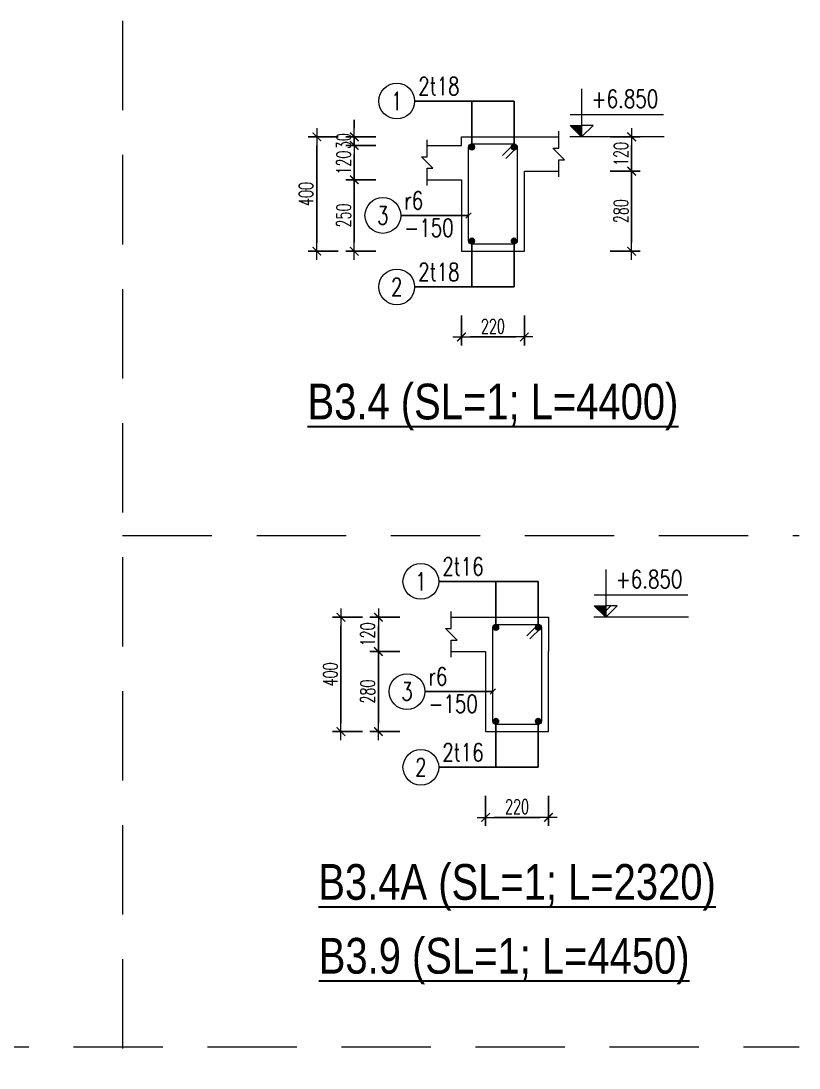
# Model space of a CAD drawing. Header units: millimetres. Extents: x -529861 to -223882, y -171969 to 61504.
# Drawn here: x -414649 to -409206, y -89836 to -82513 of the extents above; entities that cross this region are included whole.
import ezdxf
from ezdxf.enums import TextEntityAlignment as Align

# ---------------------------------------------------------------- set-up
doc = ezdxf.new("R2010")
doc.units = ezdxf.units.MM
doc.header["$LTSCALE"] = 5000
doc.linetypes.add('HIDDEN', pattern=[0.375, 0.25, -0.125])
doc.layers.get('Defpoints').update_dxf_attribs({"color": 143})
for name, color, linetype, lineweight in [('kata_dim', 8, 'Continuous', 15), ('kata_net khuat', 9, 'HIDDEN', 5), ('kata_net manh', 8, 'Continuous', 5), ('kata_net thay', 4, 'Continuous', 20), ('kata_text', 7, 'Continuous', 30), ('kata_thep chu', 1, 'Continuous', 35), ('kata_thep dai', 220, 'Continuous', 20), ('S-dims', 8, 'Continuous', 18)]:
    doc.layers.add(name, color=color, linetype=linetype, lineweight=lineweight)
doc.styles.add('kata_text', font='arial.ttf', dxfattribs={"width": 0.8})
doc.styles.add('vnsimpli', font='vnsimli.shx', dxfattribs={"width": 0.65})
doc.dimstyles.new('kata_dim_25', dxfattribs={"dimscale": 25, "dimtxt": 2.5, "dimasz": 1.5, "dimexe": 1.5, "dimexo": 2.5, "dimtad": 1, "dimdec": 0, "dimzin": 0, "dimdsep": 46, "dimtxsty": 'kata_text', "dimblk": 'kata_block_ArchTick', "dimcen": 0.09, "dimdle": 1.2, "dimclrd": 8, "dimclre": 8, "dimclrt": 3, "dimadec": 0, "dimazin": 0, "dimtfac": 1, "dimtdec": 0, "dimtix": 1, "dimtofl": 0, "dimtmove": 0, "dimatfit": 3, "dimfxl": 3.75, "dimfxlon": 1, "dimtolj": 1, "dimtzin": 0, "dimarcsym": 0})
doc.dimstyles.new('kata_dim_40', dxfattribs={"dimscale": 40, "dimtxt": 2.5, "dimasz": 1.5, "dimexe": 1.5, "dimexo": 2.5, "dimtad": 1, "dimdec": 0, "dimzin": 0, "dimdsep": 46, "dimtxsty": 'vnsimpli', "dimblk": 'kata_block_ArchTick', "dimcen": 0.09, "dimdle": 1.2, "dimclrd": 8, "dimclre": 8, "dimclrt": 3, "dimadec": 0, "dimazin": 0, "dimtfac": 1, "dimtdec": 0, "dimtix": 1, "dimtofl": 0, "dimtmove": 0, "dimatfit": 3, "dimfxl": 3.75, "dimfxlon": 1, "dimtolj": 1, "dimtzin": 0, "dimarcsym": 0})

# ---------------------------------------------------------------- blocks, each defined once
blk = doc.blocks.new('kata_block_TD')
at = {"color": 6, "linetype": 'ByBlock', "lineweight": -2, "style": 'kata_text', "width": 0.8}
blk.add_attdef('SECTDET2', text='', height=5, dxfattribs=at).set_placement((0, 7.970649532882817), align=Align.CENTER)
at = {"color": 0, "linetype": 'ByBlock', "lineweight": -2, "style": 'kata_text', "width": 0.8}
blk.add_attdef('SECTDET1', text='', height=5, dxfattribs=at).set_placement((0, 1.470649532882817), align=Align.CENTER)
blk = doc.blocks.new('kata_block_CT')
at = {"layer": 'S-dims', "linetype": 'ByBlock', "ltscale": 1500}
blk.add_hatch(color=256, dxfattribs=at).paths.add_polyline_path([(-1.818989403545856e-12, 1.596954857557193), (-1.612010908635057, 1.596954857557193), (-1.818989403545856e-12, -4.547473508864641e-13)])
h = blk.add_hatch(dxfattribs=at)
h.set_pattern_fill('ANSI31', color=256, scale=1.406250541793835, style=0)
h.set_pattern_definition([(45.00000000000001, (-1.818989403545856e-12, 5.002220859751105e-12), (-3.157122508925225, 3.157122508925225), [])])
h.paths.add_polyline_path([(-1.818989403545856e-12, 1.596954857557193), (-1.818989403545856e-12, -4.547473508864641e-13), (1.612010908922457, 1.596954857557193)])
for p, q in [((-1.592704896860596, 3.140833880479022), (11.46947077315235, 3.140833880479022)), ((11.56125648125999, 5.002220859751105e-12), (-1.638695725139769, 5.002220859751105e-12))]:
    blk.add_line(p, q, dxfattribs=at)
for points in [[(-1.818989403545856e-12, 6.694950748643805), (-1.818989403545856e-12, -4.547473508864641e-13)], [(-1.818989403545856e-12, -4.547473508864641e-13), (-1.612010908635057, 1.596954857557193), (-1.818989403545856e-12, 1.596954857557193)], [(-1.818989403545856e-12, -4.547473508864641e-13), (1.612010908922457, 1.596954857557193), (-1.818989403545856e-12, 1.596954857557193)]]:
    blk.add_lwpolyline(points, dxfattribs=at)
at = {"layer": 'S-dims', "color": 3, "style": 'vnsimpli', "width": 0.75}
blk.add_attdef('CT', (1.409564409344966, 4.068271311703484), '', height=2.5, dxfattribs=at)
blk = doc.blocks.new('kata_block_ArchTick')
at = {"color": 8}
blk.add_line((1, 0), (-1, 0), dxfattribs=at)
at = {"color": 8, "const_width": 0.15}
blk.add_lwpolyline([(-0.5, -0.5), (0.5, 0.5)], dxfattribs=at)
blk = doc.blocks.new('*D325')
at = {"layer": 'Defpoints', "color": 0, "linetype": 'ByBlock', "ltscale": 1500, "transparency": 16777216}
for p in [(-411567.3779664562, -84123.26618838219), (-411127.3779664562, -84123.26618838219), (-411127.3779664562, -84723.26618838219)]:
    blk.add_point(p, dxfattribs=at)
at = {"layer": 'kata_dim', "color": 8, "linetype": 'ByBlock', "lineweight": -2, "ltscale": 1500, "transparency": 16777216}
for p, q in [((-411567.3779664562, -84573.26618838219), (-411567.3779664562, -84783.26618838219)), ((-411127.3779664562, -84573.26618838219), (-411127.3779664562, -84783.26618838219)), ((-411507.3779664562, -84723.26618838219), (-411187.3779664562, -84723.26618838219))]:
    blk.add_line(p, q, dxfattribs=at)
at = {"layer": 'kata_dim', "color": 8, "linetype": 'ByBlock', "lineweight": -2, "ltscale": 1500, "transparency": 16777216, "xscale": 60, "yscale": 60, "zscale": 60, "rotation": 180}
blk.add_blockref('kata_block_ArchTick', (-411567.3779664562, -84723.26618838219), dxfattribs=at)
at = {"layer": 'kata_dim', "color": 8, "linetype": 'ByBlock', "lineweight": -2, "ltscale": 1500, "transparency": 16777216, "xscale": 60, "yscale": 60, "zscale": 60}
blk.add_blockref('kata_block_ArchTick', (-411127.3779664562, -84723.26618838219), dxfattribs=at)
at = {"layer": 'kata_dim', "color": 3, "linetype": 'ByBlock', "ltscale": 1500, "transparency": 16777216, "insert": (-411347.3779664562, -84648.26618838219), "char_height": 100, "attachment_point": 5, "style": 'vnsimpli'}
blk.add_mtext('\\A1;220', dxfattribs=at)
blk = doc.blocks.new('*D326')
at = {"layer": 'Defpoints', "color": 0, "linetype": 'ByBlock', "ltscale": 1500, "transparency": 16777216}
for p in [(-412317.3779664579, -83623.26618838221), (-411567.3779664564, -83623.26618838221), (-411567.3779664564, -84123.26618838221)]:
    blk.add_point(p, dxfattribs=at)
at = {"layer": 'kata_dim', "color": 8, "linetype": 'ByBlock', "lineweight": -2, "ltscale": 1500, "transparency": 16777216}
for p, q in [((-412167.3779664579, -83623.26618838221), (-412377.3779664579, -83623.26618838221)), ((-412317.3779664579, -84063.26618838221), (-412317.3779664579, -83683.26618838221)), ((-412167.3779664579, -84123.26618838221), (-412377.3779664579, -84123.26618838221))]:
    blk.add_line(p, q, dxfattribs=at)
at = {"layer": 'kata_dim', "color": 8, "linetype": 'ByBlock', "lineweight": -2, "ltscale": 1500, "transparency": 16777216, "xscale": 60, "yscale": 60, "zscale": 60}
for p, rotation in [((-412317.3779664579, -83623.26618838221), 90), ((-412317.3779664579, -84123.26618838221), 270)]:
    blk.add_blockref('kata_block_ArchTick', p, dxfattribs=dict(at, rotation=rotation))
at = {"layer": 'kata_dim', "color": 3, "linetype": 'ByBlock', "ltscale": 1500, "transparency": 16777216, "insert": (-412392.3779664578, -83873.26618838208), "char_height": 100, "attachment_point": 5, "rotation": 90, "style": 'vnsimpli'}
blk.add_mtext('\\A1;250', dxfattribs=at)
blk = doc.blocks.new('*D327')
at = {"layer": 'Defpoints', "color": 0, "linetype": 'ByBlock', "ltscale": 1500, "transparency": 16777216}
for p in [(-412317.3779664579, -83383.26618838221), (-411567.3779664564, -83383.26618838221), (-411567.3779664564, -83623.26618838221)]:
    blk.add_point(p, dxfattribs=at)
at = {"layer": 'kata_dim', "color": 8, "linetype": 'ByBlock', "lineweight": -2, "ltscale": 1500, "transparency": 16777216}
for p, q in [((-412167.3779664579, -83383.26618838221), (-412377.3779664579, -83383.26618838221)), ((-412317.3779664579, -83563.26618838221), (-412317.3779664579, -83443.26618838221)), ((-412167.3779664579, -83623.26618838221), (-412377.3779664579, -83623.26618838221))]:
    blk.add_line(p, q, dxfattribs=at)
at = {"layer": 'kata_dim', "color": 8, "linetype": 'ByBlock', "lineweight": -2, "ltscale": 1500, "transparency": 16777216, "xscale": 60, "yscale": 60, "zscale": 60}
for p, rotation in [((-412317.3779664579, -83383.26618838221), 90), ((-412317.3779664579, -83623.26618838221), 270)]:
    blk.add_blockref('kata_block_ArchTick', p, dxfattribs=dict(at, rotation=rotation))
at = {"layer": 'kata_dim', "color": 3, "linetype": 'ByBlock', "ltscale": 1500, "transparency": 16777216, "insert": (-412392.3779664578, -83503.26618838208), "char_height": 100, "attachment_point": 5, "rotation": 90, "style": 'vnsimpli'}
blk.add_mtext('\\A1;120', dxfattribs=at)
blk = doc.blocks.new('*D328')
at = {"layer": 'Defpoints', "color": 0, "linetype": 'ByBlock', "ltscale": 1500, "transparency": 16777216}
for p in [(-412317.3779664579, -83323.26618838221), (-411567.3779664564, -83323.26618838221), (-411567.3779664564, -83383.26618838221)]:
    blk.add_point(p, dxfattribs=at)
at = {"layer": 'kata_dim', "color": 8, "linetype": 'ByBlock', "lineweight": -2, "ltscale": 1500, "transparency": 16777216}
for p, q in [((-412317.3779664579, -83263.26618838221), (-412317.3779664579, -83203.26618838221)), ((-412167.3779664579, -83323.26618838221), (-412377.3779664579, -83323.26618838221)), ((-412167.3779664579, -83383.26618838221), (-412377.3779664579, -83383.26618838221)), ((-412317.3779664579, -83443.26618838221), (-412317.3779664579, -83503.26618838221))]:
    blk.add_line(p, q, dxfattribs=at)
at = {"layer": 'kata_dim', "color": 8, "linetype": 'ByBlock', "lineweight": -2, "ltscale": 1500, "transparency": 16777216, "xscale": 60, "yscale": 60, "zscale": 60}
for p, rotation in [((-412317.3779664579, -83323.26618838221), 270), ((-412317.3779664579, -83383.26618838221), 90)]:
    blk.add_blockref('kata_block_ArchTick', p, dxfattribs=dict(at, rotation=rotation))
at = {"layer": 'kata_dim', "color": 3, "linetype": 'ByBlock', "ltscale": 1500, "transparency": 16777216, "insert": (-412392.3779664578, -83353.26618838208), "char_height": 100, "attachment_point": 5, "rotation": 90, "style": 'vnsimpli'}
blk.add_mtext('\\A1;30', dxfattribs=at)
blk = doc.blocks.new('*D329')
at = {"layer": 'Defpoints', "color": 0, "linetype": 'ByBlock', "ltscale": 1500, "transparency": 16777216}
for p in [(-411127.3779664564, -83563.26618838221), (-410377.3779664579, -83563.26618838221), (-411127.3779664564, -84123.26618838221)]:
    blk.add_point(p, dxfattribs=at)
at = {"layer": 'kata_dim', "color": 8, "linetype": 'ByBlock', "lineweight": -2, "ltscale": 1500, "transparency": 16777216}
for p, q in [((-410527.3779664579, -83563.26618838221), (-410317.3779664579, -83563.26618838221)), ((-410377.3779664579, -84063.26618838221), (-410377.3779664579, -83623.26618838221)), ((-410527.3779664579, -84123.26618838221), (-410317.3779664579, -84123.26618838221))]:
    blk.add_line(p, q, dxfattribs=at)
at = {"layer": 'kata_dim', "color": 8, "linetype": 'ByBlock', "lineweight": -2, "ltscale": 1500, "transparency": 16777216, "xscale": 60, "yscale": 60, "zscale": 60}
for p, rotation in [((-410377.3779664579, -83563.26618838221), 90), ((-410377.3779664579, -84123.26618838221), 270)]:
    blk.add_blockref('kata_block_ArchTick', p, dxfattribs=dict(at, rotation=rotation))
at = {"layer": 'kata_dim', "color": 3, "linetype": 'ByBlock', "ltscale": 1500, "transparency": 16777216, "insert": (-410452.3779664578, -83843.26618838208), "char_height": 100, "attachment_point": 5, "rotation": 90, "style": 'vnsimpli'}
blk.add_mtext('\\A1;280', dxfattribs=at)
blk = doc.blocks.new('*D330')
at = {"layer": 'Defpoints', "color": 0, "linetype": 'ByBlock', "ltscale": 1500, "transparency": 16777216}
for p in [(-411127.3779664564, -83323.26618838221), (-410377.3779664579, -83323.26618838221), (-411127.3779664564, -83563.26618838221)]:
    blk.add_point(p, dxfattribs=at)
at = {"layer": 'kata_dim', "color": 8, "linetype": 'ByBlock', "lineweight": -2, "ltscale": 1500, "transparency": 16777216}
for p, q in [((-410527.3779664579, -83323.26618838221), (-410317.3779664579, -83323.26618838221)), ((-410377.3779664579, -83503.26618838221), (-410377.3779664579, -83383.26618838221)), ((-410527.3779664579, -83563.26618838221), (-410317.3779664579, -83563.26618838221))]:
    blk.add_line(p, q, dxfattribs=at)
at = {"layer": 'kata_dim', "color": 8, "linetype": 'ByBlock', "lineweight": -2, "ltscale": 1500, "transparency": 16777216, "xscale": 60, "yscale": 60, "zscale": 60}
for p, rotation in [((-410377.3779664579, -83323.26618838221), 90), ((-410377.3779664579, -83563.26618838221), 270)]:
    blk.add_blockref('kata_block_ArchTick', p, dxfattribs=dict(at, rotation=rotation))
at = {"layer": 'kata_dim', "color": 3, "linetype": 'ByBlock', "ltscale": 1500, "transparency": 16777216, "insert": (-410452.3779664578, -83443.26618838208), "char_height": 100, "attachment_point": 5, "rotation": 90, "style": 'vnsimpli'}
blk.add_mtext('\\A1;120', dxfattribs=at)
blk = doc.blocks.new('*D331')
at = {"layer": 'Defpoints', "color": 0, "linetype": 'ByBlock', "ltscale": 1500, "transparency": 16777216}
for p in [(-411567.3779664564, -83323.26618838221), (-412579.3779664579, -84123.26618838221), (-411567.3779664564, -84123.26618838221)]:
    blk.add_point(p, dxfattribs=at)
at = {"layer": 'kata_dim', "color": 8, "linetype": 'ByBlock', "lineweight": -2, "ltscale": 1500, "transparency": 16777216}
for p, q in [((-412429.3779664579, -83323.26618838221), (-412639.3779664579, -83323.26618838221)), ((-412579.3779664579, -83383.26618838221), (-412579.3779664579, -84063.26618838221)), ((-412429.3779664579, -84123.26618838221), (-412639.3779664579, -84123.26618838221))]:
    blk.add_line(p, q, dxfattribs=at)
at = {"layer": 'kata_dim', "color": 8, "linetype": 'ByBlock', "lineweight": -2, "ltscale": 1500, "transparency": 16777216, "xscale": 60, "yscale": 60, "zscale": 60}
for p, rotation in [((-412579.3779664579, -83323.26618838221), 90), ((-412579.3779664579, -84123.26618838221), 270)]:
    blk.add_blockref('kata_block_ArchTick', p, dxfattribs=dict(at, rotation=rotation))
at = {"layer": 'kata_dim', "color": 3, "linetype": 'ByBlock', "ltscale": 1500, "transparency": 16777216, "insert": (-412654.3779664578, -83723.26618838208), "char_height": 100, "attachment_point": 5, "rotation": 90, "style": 'vnsimpli'}
blk.add_mtext('\\A1;400', dxfattribs=at)
blk = doc.blocks.new('kata_block_THEP')
at = {"layer": 'kata_thep chu', "color": 0}
for p, q in [((-0.5, 0), (0.5, 0)), ((-0.3535533905960619, 0.353553390592424), (0.3535533905960619, -0.353553390592424)), ((0.3535533905960619, 0.353553390592424), (-0.3535533905960619, -0.353553390592424)), ((0, 0.5), (0, -0.5))]:
    blk.add_line(p, q, dxfattribs=at)
at = {"layer": 'kata_thep chu', "color": 0, "const_width": 0.08333333333333334}
blk.add_lwpolyline([(-0.5, -1.818989403545856e-12, 1), (0.5000000000145519, -1.818989403545856e-12, 1), (-0.5, -1.818989403545856e-12, 1)], format="xyb", dxfattribs=at)
blk = doc.blocks.new('*U68')
blk.add_circle((-2.5, 0), 2.5)
at = {"layer": 'kata_text', "color": 3, "style": 'vnsimpli', "width": 0.75}
blk.add_attdef('DK1', (0.5, 0.8455043070534884), '', height=2.5, dxfattribs=at)
at = {"layer": 'kata_text', "color": 7, "style": 'vnsimpli', "width": 0.75}
blk.add_attdef('SH2', text='', height=2.5, dxfattribs=at).set_placement((-2.5, 0), align=Align.MIDDLE)
blk = doc.blocks.new('*U70')
blk.add_circle((-2.5, 0), 2.5)
at = {"layer": 'kata_text', "color": 3, "style": 'vnsimpli', "width": 0.75}
for tag, p in [('DK1', (0.5, 0.8455043070534884)), ('KC1', (0.5, -2.972544307831413))]:
    blk.add_attdef(tag, p, '', height=2.5, dxfattribs=at)
at = {"layer": 'kata_text', "color": 7, "style": 'vnsimpli', "width": 0.75}
blk.add_attdef('SH2', text='', height=2.5, dxfattribs=at).set_placement((-2.5, 0), align=Align.MIDDLE)
blk = doc.blocks.new('*D381')
at = {"layer": 'Defpoints', "color": 0, "linetype": 'ByBlock', "ltscale": 1500, "transparency": 16777216}
for p in [(-411398.6317752577, -87482.98392504091), (-410958.6317752577, -87482.98392504091), (-410958.6317752577, -88082.98392504091)]:
    blk.add_point(p, dxfattribs=at)
at = {"layer": 'kata_dim', "color": 8, "linetype": 'ByBlock', "lineweight": -2, "ltscale": 1500, "transparency": 16777216}
for p, q in [((-411398.6317752577, -87932.98392504091), (-411398.6317752577, -88142.98392504091)), ((-410958.6317752577, -87932.98392504091), (-410958.6317752577, -88142.98392504091)), ((-411338.6317752577, -88082.98392504091), (-411018.6317752577, -88082.98392504091))]:
    blk.add_line(p, q, dxfattribs=at)
at = {"layer": 'kata_dim', "color": 8, "linetype": 'ByBlock', "lineweight": -2, "ltscale": 1500, "transparency": 16777216, "xscale": 60, "yscale": 60, "zscale": 60, "rotation": 180}
blk.add_blockref('kata_block_ArchTick', (-411398.6317752577, -88082.98392504091), dxfattribs=at)
at = {"layer": 'kata_dim', "color": 8, "linetype": 'ByBlock', "lineweight": -2, "ltscale": 1500, "transparency": 16777216, "xscale": 60, "yscale": 60, "zscale": 60}
blk.add_blockref('kata_block_ArchTick', (-410958.6317752577, -88082.98392504091), dxfattribs=at)
at = {"layer": 'kata_dim', "color": 3, "linetype": 'ByBlock', "ltscale": 1500, "transparency": 16777216, "insert": (-411178.6317752577, -88007.98392504091), "char_height": 100, "attachment_point": 5, "style": 'vnsimpli'}
blk.add_mtext('\\A1;220', dxfattribs=at)
blk = doc.blocks.new('*D382')
at = {"layer": 'Defpoints', "color": 0, "linetype": 'ByBlock', "ltscale": 1500, "transparency": 16777216}
for p in [(-412148.6317752594, -86922.98392504094), (-411398.6317752579, -86922.98392504094), (-411398.6317752579, -87482.98392504094)]:
    blk.add_point(p, dxfattribs=at)
at = {"layer": 'kata_dim', "color": 8, "linetype": 'ByBlock', "lineweight": -2, "ltscale": 1500, "transparency": 16777216}
for p, q in [((-411998.6317752594, -86922.98392504094), (-412208.6317752594, -86922.98392504094)), ((-412148.6317752594, -87422.98392504094), (-412148.6317752594, -86982.98392504094)), ((-411998.6317752594, -87482.98392504094), (-412208.6317752594, -87482.98392504094))]:
    blk.add_line(p, q, dxfattribs=at)
at = {"layer": 'kata_dim', "color": 8, "linetype": 'ByBlock', "lineweight": -2, "ltscale": 1500, "transparency": 16777216, "xscale": 60, "yscale": 60, "zscale": 60}
for p, rotation in [((-412148.6317752594, -86922.98392504094), 90), ((-412148.6317752594, -87482.98392504094), 270)]:
    blk.add_blockref('kata_block_ArchTick', p, dxfattribs=dict(at, rotation=rotation))
at = {"layer": 'kata_dim', "color": 3, "linetype": 'ByBlock', "ltscale": 1500, "transparency": 16777216, "insert": (-412223.6317752593, -87202.98392504081), "char_height": 100, "attachment_point": 5, "rotation": 90, "style": 'vnsimpli'}
blk.add_mtext('\\A1;280', dxfattribs=at)
blk = doc.blocks.new('*D383')
at = {"layer": 'Defpoints', "color": 0, "linetype": 'ByBlock', "ltscale": 1500, "transparency": 16777216}
for p in [(-412148.6317752594, -86682.98392504094), (-411398.6317752579, -86682.98392504094), (-411398.6317752579, -86922.98392504094)]:
    blk.add_point(p, dxfattribs=at)
at = {"layer": 'kata_dim', "color": 8, "linetype": 'ByBlock', "lineweight": -2, "ltscale": 1500, "transparency": 16777216}
for p, q in [((-411998.6317752594, -86682.98392504094), (-412208.6317752594, -86682.98392504094)), ((-412148.6317752594, -86862.98392504094), (-412148.6317752594, -86742.98392504094)), ((-411998.6317752594, -86922.98392504094), (-412208.6317752594, -86922.98392504094))]:
    blk.add_line(p, q, dxfattribs=at)
at = {"layer": 'kata_dim', "color": 8, "linetype": 'ByBlock', "lineweight": -2, "ltscale": 1500, "transparency": 16777216, "xscale": 60, "yscale": 60, "zscale": 60}
for p, rotation in [((-412148.6317752594, -86682.98392504094), 90), ((-412148.6317752594, -86922.98392504094), 270)]:
    blk.add_blockref('kata_block_ArchTick', p, dxfattribs=dict(at, rotation=rotation))
at = {"layer": 'kata_dim', "color": 3, "linetype": 'ByBlock', "ltscale": 1500, "transparency": 16777216, "insert": (-412223.6317752593, -86802.98392504081), "char_height": 100, "attachment_point": 5, "rotation": 90, "style": 'vnsimpli'}
blk.add_mtext('\\A1;120', dxfattribs=at)
blk = doc.blocks.new('*D384')
at = {"layer": 'Defpoints', "color": 0, "linetype": 'ByBlock', "ltscale": 1500, "transparency": 16777216}
for p in [(-411398.6317752579, -86682.98392504094), (-412410.6317752594, -87482.98392504094), (-411398.6317752579, -87482.98392504094)]:
    blk.add_point(p, dxfattribs=at)
at = {"layer": 'kata_dim', "color": 8, "linetype": 'ByBlock', "lineweight": -2, "ltscale": 1500, "transparency": 16777216}
for p, q in [((-412260.6317752594, -86682.98392504094), (-412470.6317752594, -86682.98392504094)), ((-412410.6317752594, -86742.98392504094), (-412410.6317752594, -87422.98392504094)), ((-412260.6317752594, -87482.98392504094), (-412470.6317752594, -87482.98392504094))]:
    blk.add_line(p, q, dxfattribs=at)
at = {"layer": 'kata_dim', "color": 8, "linetype": 'ByBlock', "lineweight": -2, "ltscale": 1500, "transparency": 16777216, "xscale": 60, "yscale": 60, "zscale": 60}
for p, rotation in [((-412410.6317752594, -86682.98392504094), 90), ((-412410.6317752594, -87482.98392504094), 270)]:
    blk.add_blockref('kata_block_ArchTick', p, dxfattribs=dict(at, rotation=rotation))
at = {"layer": 'kata_dim', "color": 3, "linetype": 'ByBlock', "ltscale": 1500, "transparency": 16777216, "insert": (-412485.6317752593, -87082.98392504081), "char_height": 100, "attachment_point": 5, "rotation": 90, "style": 'vnsimpli'}
blk.add_mtext('\\A1;400', dxfattribs=at)

msp = doc.modelspace()

# ---------------------------------------------------------------- linework, layer by layer
at = {"layer": 'kata_net khuat', "ltscale": 0.5}
for p, q in [((-413937.5475226555, -82512.7687108454), (-413937.5475226555, -96862.7682331002)), ((-413937.5475226555, -86111.60713192762), (-409206.1709000026, -86111.60713192761)), ((-426468.6710349513, -89687.76846632666), (-409206.1709000026, -89687.76846632666))]:
    msp.add_line(p, q, dxfattribs=at)
at = {"layer": 'kata_net manh', "linetype": 'ByBlock', "ltscale": 1500}
for points in [[(-410887.3779664562, -83603.26618838219), (-410887.3779664562, -83483.26618838219), (-410847.3779664562, -83483.26618838219), (-410927.3779664562, -83403.26618838219), (-410887.3779664562, -83403.26618838219), (-410887.3779664562, -83283.26618838219)], [(-411807.3779664562, -83663.26618838219), (-411807.3779664562, -83543.26618838219), (-411767.3779664562, -83543.26618838219), (-411847.3779664562, -83463.26618838219), (-411807.3779664562, -83463.26618838219), (-411807.3779664562, -83343.26618838219)], [(-411638.6317752577, -86962.98392504091), (-411638.6317752577, -86842.98392504091), (-411598.6317752577, -86842.98392504091), (-411678.6317752577, -86762.98392504091), (-411638.6317752577, -86762.98392504091), (-411638.6317752577, -86642.98392504091)]]:
    msp.add_lwpolyline(points, dxfattribs=at)
at = {"layer": 'kata_net thay', "linetype": 'ByBlock', "ltscale": 1500}
for points in [[(-411807.3779664562, -83383.26618838219), (-411567.3779664562, -83383.26618838219), (-411567.3779664562, -83323.26618838219), (-411127.3779664562, -83323.26618838219), (-411127.3779664562, -83323.26618838219), (-410887.3779664562, -83323.26618838219)], [(-411807.3779664562, -83623.26618838219), (-411567.3779664562, -83623.26618838219), (-411567.3779664562, -84123.26618838219), (-411127.3779664562, -84123.26618838219), (-411127.3779664562, -83563.26618838219), (-410887.3779664562, -83563.26618838219)], [(-411638.6317752577, -86682.98392504091), (-411398.6317752577, -86682.98392504091), (-411398.6317752577, -86682.98392504091), (-410958.6317752577, -86682.98392504091), (-410958.6317752577, -86922.98392504091), (-410958.6317752577, -86922.98392504091)], [(-411638.6317752577, -86922.98392504091), (-411398.6317752577, -86922.98392504091), (-411398.6317752577, -87482.98392504091), (-410958.6317752577, -87482.98392504091), (-410958.6317752577, -86922.98392504091), (-410958.6317752577, -86922.98392504091)]]:
    msp.add_lwpolyline(points, dxfattribs=at)
at = {"layer": 'kata_thep dai', "linetype": 'ByBlock', "ltscale": 1500}
for points in [[(-411279.3779664562, -83453.26618838219), (-411199.3779664562, -83373.26618838219, -0.414213562), (-411177.3779664562, -83395.26618838219), (-411177.3779664562, -84051.26618838219, -0.414213562), (-411199.3779664562, -84073.26618838219), (-411495.3779664562, -84073.26618838219, -0.414213562), (-411517.3779664562, -84051.26618838219), (-411517.3779664562, -83395.26618838219, -0.414213562), (-411495.3779664562, -83373.26618838219), (-411199.3779664562, -83373.26618838219, -0.414213562), (-411177.3779664562, -83395.26618838219), (-411257.3779664562, -83475.26618838219)], [(-411110.6317752577, -86812.98392504091), (-411030.6317752577, -86732.98392504091, -0.414213562), (-411008.6317752577, -86754.98392504091), (-411008.6317752577, -87410.98392504091, -0.414213562), (-411030.6317752577, -87432.98392504091), (-411326.6317752577, -87432.98392504091, -0.414213562), (-411348.6317752577, -87410.98392504091), (-411348.6317752577, -86754.98392504091, -0.414213562), (-411326.6317752577, -86732.98392504091), (-411030.6317752577, -86732.98392504091, -0.414213562), (-411008.6317752577, -86754.98392504091), (-411088.6317752577, -86834.98392504091)]]:
    msp.add_lwpolyline(points, format="xyb", dxfattribs=at)

# ---------------------------------------------------------------- block references
at = {"layer": 'kata_net manh', "linetype": 'ByBlock', "ltscale": 1500, "xscale": 50, "yscale": 50, "zscale": 50}
for name, p, values in [('*U68', (-411895.3779664562, -83073.26618838219), {'SH2': '1', 'DK1': '2t18'}), ('*U70', (-411992.3779664562, -83873.26618838219), {'SH2': '3', 'DK1': 'r6', 'KC1': '-150'}), ('*U68', (-411895.3779664562, -84373.26618838219), {'SH2': '2', 'DK1': '2t18'}), ('*U68', (-411726.6317752577, -86432.98392504091), {'SH2': '1', 'DK1': '2t16'}), ('*U70', (-411823.6317752577, -87202.98392504091), {'SH2': '3', 'DK1': 'r6', 'KC1': '-150'}), ('*U68', (-411726.6317752577, -87732.98392504091), {'SH2': '2', 'DK1': '2t16'})]:
    msp.add_blockref(name, p, dxfattribs=at).add_auto_attribs(values)
at = {"layer": 'kata_text', "linetype": 'ByBlock', "ltscale": 1500}
ref = msp.add_blockref('kata_block_CT', (-410727.3779664562, -83323.26618838219), dxfattribs=dict(at, xscale=50, yscale=50, zscale=50))
ref.add_attrib('CT', '+6.850', (-410656.8997459888, -83119.852622797), dxfattribs={"layer": '0', "color": 3, "height": 125, "style": 'vnsimpli', "width": 0.75})
ref = msp.add_blockref('kata_block_TD', (-411347.3779664562, -85373.26618838219), dxfattribs=dict(at, xscale=50, yscale=50, zscale=50))
ref.add_attrib('SECTDET1', '%%uB3.4 (SL=1; L=4400)', dxfattribs={"layer": '0', "color": 0, "linetype": 'ByBlock', "lineweight": -2, "height": 250, "style": 'kata_text', "width": 0.8}).set_placement((-411347.3779664562, -85299.73371173804), align=Align.CENTER)
ref = msp.add_blockref('kata_block_CT', (-410558.6317752577, -86682.98392504091), dxfattribs=dict(at, xscale=50, yscale=50, zscale=50))
ref.add_attrib('CT', '+6.850', (-410488.1535547904, -86479.57035945573), dxfattribs={"layer": '0', "color": 3, "height": 125, "style": 'vnsimpli', "width": 0.75})
ref = msp.add_blockref('kata_block_TD', (-411178.6317752577, -88732.98392504091), dxfattribs=dict(at, xscale=50, yscale=50, zscale=50))
ref.add_attrib('SECTDET1', '%%uB3.4A (SL=1; L=2320)', dxfattribs={"layer": '0', "color": 0, "linetype": 'ByBlock', "lineweight": -2, "height": 250, "style": 'kata_text', "width": 0.8}).set_placement((-411178.6317752577, -88659.45144839677), align=Align.CENTER)
ref = msp.add_blockref('kata_block_TD', (-411268.8487589993, -89249.57110771112), dxfattribs=dict(at, xscale=50, yscale=50, zscale=50))
ref.add_attrib('SECTDET1', '%%uB3.9 (SL=1; L=4450)', dxfattribs={"layer": '0', "color": 0, "linetype": 'ByBlock', "lineweight": -2, "height": 250, "style": 'kata_text', "width": 0.8}).set_placement((-411268.8487589993, -89176.03863106697), align=Align.CENTER)
at = {"layer": 'kata_thep chu', "color": 3, "linetype": 'ByBlock', "ltscale": 1500, "xscale": 32, "yscale": 32, "zscale": 32}
for p in [(-411495.3779664562, -83395.26618838219), (-411495.3779664562, -84051.26618838219), (-411326.6317752577, -86754.98392504091), (-411326.6317752577, -87410.98392504091)]:
    msp.add_blockref('kata_block_THEP', p, dxfattribs=at)
at = {"layer": 'kata_thep chu', "linetype": 'ByBlock', "ltscale": 1500, "xscale": 32, "yscale": 32, "zscale": 32}
for p in [(-411199.3779664562, -83395.26618838219), (-411199.3779664562, -84051.26618838219), (-411030.6317752577, -86754.98392504091), (-411030.6317752577, -87410.98392504091)]:
    msp.add_blockref('kata_block_THEP', p, dxfattribs=at)

# ---------------------------------------------------------------- dimensions: what is measured, and where the dimension line sits
at = {"layer": 'kata_dim', "linetype": 'ByBlock', "ltscale": 1500}
for base, p1, p2, picture, middle in [((-412579.3779664579, -84123.26618838221), (-411567.3779664562, -83323.26618838219), (-411567.3779664562, -84123.26618838219), '*D331', (-412654.3779664578, -83723.26618838208)), ((-412317.3779664579, -83323.26618838221), (-411567.3779664562, -83383.26618838219), (-411567.3779664562, -83323.26618838219), '*D328', (-412392.3779664578, -83353.26618838208)), ((-410377.3779664579, -83323.26618838221), (-411127.3779664562, -83563.26618838219), (-411127.3779664562, -83323.26618838219), '*D330', (-410452.3779664578, -83443.26618838208)), ((-412317.3779664579, -83383.26618838221), (-411567.3779664562, -83623.26618838219), (-411567.3779664562, -83383.26618838219), '*D327', (-412392.3779664578, -83503.26618838208)), ((-410377.3779664579, -83563.26618838221), (-411127.3779664562, -84123.26618838219), (-411127.3779664562, -83563.26618838219), '*D329', (-410452.3779664578, -83843.26618838208)), ((-412317.3779664579, -83623.26618838221), (-411567.3779664562, -84123.26618838219), (-411567.3779664562, -83623.26618838219), '*D326', (-412392.3779664578, -83873.26618838208)), ((-412410.6317752594, -87482.98392504094), (-411398.6317752577, -86682.98392504091), (-411398.6317752577, -87482.98392504091), '*D384', (-412485.6317752593, -87082.98392504081)), ((-412148.6317752594, -86682.98392504094), (-411398.6317752577, -86922.98392504091), (-411398.6317752577, -86682.98392504091), '*D383', (-412223.6317752593, -86802.98392504081)), ((-412148.6317752594, -86922.98392504094), (-411398.6317752577, -87482.98392504091), (-411398.6317752577, -86922.98392504091), '*D382', (-412223.6317752593, -87202.98392504081))]:
    dim = msp.add_linear_dim(base=base, p1=p1, p2=p2, angle=270, dimstyle='kata_dim_40', override={"dimlfac": 0.5}, dxfattribs=at)
    dim.commit()
    dim.dimension.update_dxf_attribs({"geometry": picture, "text_midpoint": middle})
for base, p1, p2, picture, middle in [((-411127.3779664562, -84723.26618838219), (-411567.3779664562, -84123.26618838219), (-411127.3779664562, -84123.26618838219), '*D325', (-411347.3779664562, -84648.26618838219)), ((-410958.6317752577, -88082.98392504091), (-411398.6317752577, -87482.98392504091), (-410958.6317752577, -87482.98392504091), '*D381', (-411178.6317752577, -88007.98392504091))]:
    dim = msp.add_linear_dim(base=base, p1=p1, p2=p2, dimstyle='kata_dim_40', override={"dimlfac": 0.5}, dxfattribs=at)
    dim.commit()
    dim.dimension.update_dxf_attribs({"geometry": picture, "text_midpoint": middle})

# ---------------------------------------------------------------- leaders
at = {"layer": 'kata_net manh', "linetype": 'ByBlock', "ltscale": 1500}
for points, override in [([(-411495.3779664562, -83395.26618838219), (-411495.3779664562, -83073.26618838219), (-411895.3779664562, -83073.26618838219)], {"dimldrblk": 'DotBlank'}), ([(-411199.3779664562, -83395.26618838219), (-411199.3779664562, -83073.26618838219), (-411895.3779664562, -83073.26618838219)], {"dimldrblk": 'DotBlank'}), ([(-411517.3779664562, -83873.26618838219), (-411992.3779664562, -83873.26618838219)], {"dimldrblk": 'Oblique'}), ([(-411495.3779664562, -84051.26618838219), (-411495.3779664562, -84373.26618838219), (-411895.3779664562, -84373.26618838219)], {"dimldrblk": 'DotBlank'}), ([(-411199.3779664562, -84051.26618838219), (-411199.3779664562, -84373.26618838219), (-411895.3779664562, -84373.26618838219)], {"dimldrblk": 'DotBlank'}), ([(-411326.6317752577, -86754.98392504091), (-411326.6317752577, -86432.98392504091), (-411726.6317752577, -86432.98392504091)], {"dimldrblk": 'DotBlank'}), ([(-411030.6317752577, -86754.98392504091), (-411030.6317752577, -86432.98392504091), (-411726.6317752577, -86432.98392504091)], {"dimldrblk": 'DotBlank'}), ([(-411348.6317752577, -87202.98392504091), (-411823.6317752577, -87202.98392504091)], {"dimldrblk": 'Oblique'}), ([(-411326.6317752577, -87410.98392504091), (-411326.6317752577, -87732.98392504091), (-411726.6317752577, -87732.98392504091)], {"dimldrblk": 'DotBlank'}), ([(-411030.6317752577, -87410.98392504091), (-411030.6317752577, -87732.98392504091), (-411726.6317752577, -87732.98392504091)], {"dimldrblk": 'DotBlank'})]:
    msp.add_leader(points, dimstyle='kata_dim_25', override=override, dxfattribs=at)

doc.saveas('drawing.dxf')
